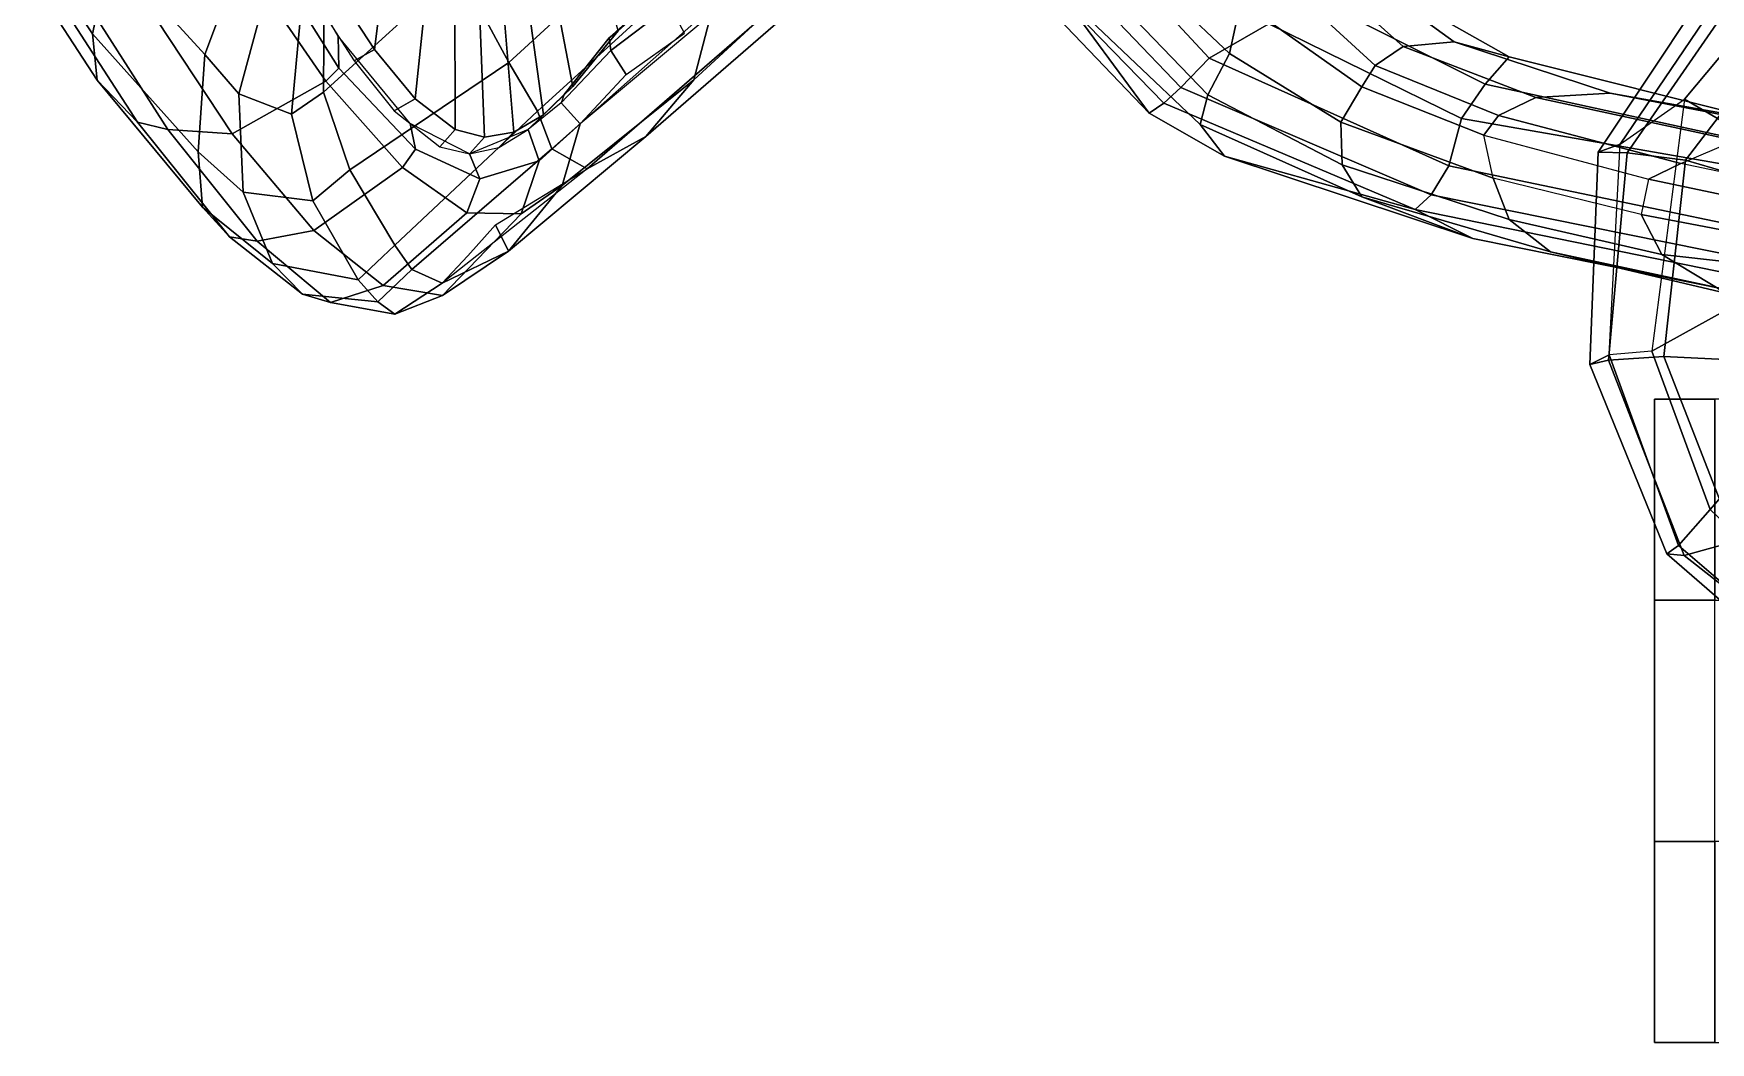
# Model space of a CAD drawing. Header units: inches. Extents: x -15.6 to 12, y -13.7 to 13.7.
# Drawn here: x -11.43 to -6.22, y -13.63 to -10.49 of the extents above; entities that cross this region are included whole.
import ezdxf

# ---------------------------------------------------------------- set-up
doc = ezdxf.new("R2010")
doc.units = ezdxf.units.IN
doc.header["$MEASUREMENT"] = 0
for name, color, linetype in [('SEAT-ARMPAD', 5, 'Continuous'), ('SEAT-CASTER', 5, 'Continuous'), ('SEAT-CHASSIS', 5, 'Continuous'), ('SEAT-FRAME', 5, 'Continuous')]:
    doc.layers.add(name, color=color, linetype=linetype)

msp = doc.modelspace()

# ---------------------------------------------------------------- linework, layer by layer
at = {"layer": 'SEAT-ARMPAD'}
for points in [[(-6.4739, -10.8619, 23.7191), (-6.564, -10.8603, 24.0903), (-6.1074, -10.1733, 24.1669), (-5.9751, -10.1394, 23.8053)], [(-6.4739, -10.8619, 23.7191), (-5.9751, -10.1394, 23.8053), (-5.8034, -10.2442, 23.5905), (-6.2925, -10.8854, 23.5697)], [(-6.564, -10.8603, 24.0903), (-6.4956, -10.8353, 24.4416), (-6.0778, -10.2191, 24.5126), (-6.1074, -10.1733, 24.1669)], [(-6.2954, -10.6955, 24.7248), (-5.9805, -10.3177, 24.7902), (-6.0778, -10.2191, 24.5126), (-6.4956, -10.8353, 24.4416)], [(-6.08, -10.9474, 23.5363), (-6.2925, -10.8854, 23.5697), (-5.8034, -10.2442, 23.5905), (-5.6576, -10.3369, 23.5571)], [(-6.2954, -10.6955, 24.7248), (-6.0413, -10.8448, 24.972), (-5.8084, -10.5633, 25.0187), (-5.9805, -10.3177, 24.7902)], [(-6.2954, -10.6955, 24.7248), (-6.3977, -11.4786, 24.733), (-6.5304, -11.4907, 24.4625), (-6.4956, -10.8353, 24.4416)], [(-6.124, -11.3276, 24.9681), (-6.0413, -10.8448, 24.972), (-6.2954, -10.6955, 24.7248), (-6.3977, -11.4786, 24.733)], [(-6.5304, -11.4907, 24.4625), (-6.4956, -10.8353, 24.4416), (-6.564, -10.8603, 24.0903), (-6.5906, -11.5205, 24.0859)], [(-6.5319, -11.5074, 23.7505), (-6.5906, -11.5205, 24.0859), (-6.564, -10.8603, 24.0903), (-6.4739, -10.8619, 23.7191)], [(-6.5319, -11.5074, 23.7505), (-6.4739, -10.8619, 23.7191), (-6.2925, -10.8854, 23.5697), (-6.3605, -11.4958, 23.6087)], [(-6.1272, -11.5064, 23.547), (-6.3605, -11.4958, 23.6087), (-6.2925, -10.8854, 23.5697), (-6.08, -10.9474, 23.5363)], [(-6.2156, -11.9713, 24.7433), (-6.0378, -11.7664, 24.9663), (-6.124, -11.3276, 24.9681), (-6.3977, -11.4786, 24.733)], [(-6.3513, -12.1093, 24.126), (-6.3143, -12.0832, 24.4498), (-6.5304, -11.4907, 24.4625), (-6.5906, -11.5205, 24.0859)], [(-6.2968, -12.1143, 23.8362), (-6.3513, -12.1093, 24.126), (-6.5906, -11.5205, 24.0859), (-6.5319, -11.5074, 23.7505)], [(-6.2968, -12.1143, 23.8362), (-6.5319, -11.5074, 23.7505), (-6.3605, -11.4958, 23.6087), (-6.1364, -12.0698, 23.6487)], [(-6.2156, -11.9713, 24.7433), (-6.3977, -11.4786, 24.733), (-6.5304, -11.4907, 24.4625), (-6.3143, -12.0832, 24.4498)], [(-5.9189, -12.0353, 23.5688), (-6.1364, -12.0698, 23.6487), (-6.3605, -11.4958, 23.6087), (-6.1272, -11.5064, 23.547)], [(-5.859, -12.312, 24.8126), (-5.8208, -11.9782, 25.0228), (-6.0378, -11.7664, 24.9663), (-6.2156, -11.9713, 24.7433)], [(-5.859, -12.312, 24.8126), (-6.2156, -11.9713, 24.7433), (-6.3143, -12.0832, 24.4498), (-5.8651, -12.4689, 24.5486)], [(-5.8523, -12.5414, 24.2097), (-5.8651, -12.4689, 24.5486), (-6.3143, -12.0832, 24.4498), (-6.3513, -12.1093, 24.126)], [(-5.7876, -12.5136, 23.887), (-6.2968, -12.1143, 23.8362), (-6.1364, -12.0698, 23.6487), (-5.5447, -12.5432, 23.6876)], [(-5.7876, -12.5136, 23.887), (-5.8524, -12.5414, 24.2097), (-6.3513, -12.1093, 24.126), (-6.2968, -12.1143, 23.8362)]]:
    msp.add_3dface(points, dxfattribs=at)
at = {"layer": 'SEAT-CASTER', "linetype": 'Continuous'}
for points in [[(-6.202, -11.6284, 0.6275), (-6.202, -12.2534, 0.6275), (-6.3895, -12.2534, 1.2525), (-6.3895, -11.6284, 1.2525)], [(-6.3895, -11.6284, 1.2525), (-6.3895, -12.2534, 1.2525), (-6.202, -12.2534, 1.8775), (-6.202, -11.6284, 1.8775)], [(-6.3895, -12.2534, 1.2525), (-6.3895, -13.0034, 1.2525), (-6.202, -13.0034, 1.8775), (-6.202, -12.2534, 1.8775)], [(-6.202, -13.0034, 0.6275), (-6.202, -13.6284, 0.6275), (-6.3895, -13.6284, 1.2525), (-6.3895, -13.0034, 1.2525)], [(-6.3895, -13.0034, 1.2525), (-6.3895, -13.6284, 1.2525), (-6.202, -13.6284, 1.8775), (-6.202, -13.0034, 1.8775)]]:
    msp.add_3dface(points, dxfattribs=at)
at = {"layer": 'SEAT-CASTER'}
for points, invisible_edges in [([(-5.7645, -11.6284, 0.1588), (-6.202, -11.6284, 0.6275), (-6.3895, -11.6284, 1.2525), (-5.1395, -11.6284, 0.0025)], 4), ([(-5.1395, -11.6284, 0.0025), (-6.3895, -11.6284, 1.2525), (-6.202, -11.6284, 1.8775), (-4.5145, -11.6284, 0.1588)], 5), ([(-6.202, -12.2534, 0.6275), (-5.7645, -12.2534, 0.1588), (-5.1395, -12.2534, 0.0025), (-6.3895, -12.2534, 1.2525)], 4), ([(-6.3895, -12.2534, 1.2525), (-5.1395, -12.2534, 0.0025), (-4.5145, -12.2534, 0.1588), (-6.202, -12.2534, 1.8775)], 5), ([(-5.7645, -13.0034, 0.1588), (-6.202, -13.0034, 0.6275), (-6.3895, -13.0034, 1.2525), (-5.1395, -13.0034, 0.0025)], 4), ([(-5.1395, -13.0034, 0.0025), (-6.3895, -13.0034, 1.2525), (-6.202, -13.0034, 1.8775), (-4.5145, -13.0034, 0.1588)], 5), ([(-6.202, -13.6284, 0.6275), (-5.7645, -13.6284, 0.1588), (-5.1395, -13.6284, 0.0025), (-6.3895, -13.6284, 1.2525)], 4), ([(-6.3895, -13.6284, 1.2525), (-5.1395, -13.6284, 0.0025), (-4.5145, -13.6284, 0.1588), (-6.202, -13.6284, 1.8775)], 5)]:
    msp.add_3dface(points, dxfattribs=dict(at, invisible_edges=invisible_edges))
msp.add_3dface([(-3.8895, -12.2534, 1.2525), (-3.8895, -13.0034, 1.2525), (-6.3895, -13.0034, 1.2525), (-6.3895, -12.2534, 1.2525)], dxfattribs=at)
at = {"layer": 'SEAT-CHASSIS'}
for points in [[(-7.7737, -10.568, 18.9936), (-8.0796, -10.2387, 18.9201), (-7.8853, -10.1317, 18.9184), (-7.5883, -10.4611, 19.0101)], [(-7.8546, -10.1461, 21.3488), (-8.0355, -10.2454, 21.3323), (-7.7107, -10.5532, 21.3518), (-7.6752, -10.3913, 21.3512)], [(-7.4603, -10.1915, 20.6846), (-7.519, -10.2201, 21.0653), (-7.1703, -10.5312, 21.1766), (-7.0121, -10.5169, 20.789)], [(-6.8411, -10.5635, 19.808), (-7.4385, -10.2264, 19.5523), (-7.4603, -10.1915, 20.6846), (-7.0121, -10.5169, 20.789)], [(-7.8614, -10.6589, 19.0852), (-8.1996, -10.3059, 19.0161), (-8.0796, -10.2387, 18.9201), (-7.7737, -10.568, 18.9936)], [(-8.0355, -10.2454, 21.3323), (-8.1422, -10.3028, 21.2334), (-7.7773, -10.6819, 21.2298), (-7.7107, -10.5532, 21.3518)], [(-7.2578, -10.5906, 21.3526), (-7.1703, -10.5312, 21.1766), (-7.519, -10.2201, 21.0653), (-7.5883, -10.2866, 21.2647)], [(-6.9153, -10.6488, 19.3789), (-7.5065, -10.3524, 19.1065), (-7.4385, -10.2264, 19.5523), (-6.8411, -10.5635, 19.808)], [(-7.915, -10.7078, 19.229), (-8.2665, -10.3447, 19.1686), (-8.1996, -10.3059, 19.0161), (-7.8614, -10.6589, 19.0852)], [(-8.1422, -10.3028, 21.2334), (-8.2429, -10.3547, 20.9568), (-7.8018, -10.774, 20.9641), (-7.7773, -10.6819, 21.2298)], [(-7.5883, -10.2866, 21.2647), (-7.6752, -10.3913, 21.3512), (-7.2994, -10.6569, 21.4081), (-7.2578, -10.5906, 21.3526)], [(-8.3103, -10.3721, 19.4284), (-8.2665, -10.3447, 19.1686), (-7.915, -10.7078, 19.229), (-7.9601, -10.7394, 19.4973)], [(-7.9601, -10.7394, 19.4973), (-8.2429, -10.3547, 20.9568), (-8.3103, -10.3721, 19.4284)], [(-7.7261, -10.8729, 19.5411), (-7.8018, -10.774, 20.9641), (-8.2429, -10.3547, 20.9568), (-7.9601, -10.7394, 19.4973)], [(-6.9895, -10.756, 19.2812), (-7.5883, -10.4611, 19.0101), (-7.5065, -10.3524, 19.1065), (-6.9153, -10.6488, 19.3789)], [(-7.2994, -10.6569, 21.4081), (-7.6752, -10.3913, 21.3512), (-7.7107, -10.5532, 21.3518), (-7.3643, -10.7669, 21.3986)], [(-7.7737, -10.568, 18.9936), (-7.5883, -10.4611, 19.0101), (-6.9895, -10.756, 19.2812), (-7.0281, -10.9026, 19.2715)], [(-6.5265, -10.6763, 21.0399), (-7.0121, -10.5169, 20.789), (-7.1703, -10.5312, 21.1766), (-6.7582, -10.6904, 21.3535)], [(-6.8411, -10.5635, 19.808), (-7.0121, -10.5169, 20.789), (-6.5265, -10.6763, 21.0399), (-6.0504, -10.7618, 20.4056)], [(-7.8614, -10.6589, 19.0852), (-7.7737, -10.568, 18.9936), (-7.0281, -10.9026, 19.2715), (-7.0831, -10.9927, 19.3494)], [(-7.3643, -10.7669, 21.3986), (-7.7107, -10.5532, 21.3518), (-7.7773, -10.6819, 21.2298), (-7.3601, -10.9, 21.2773)], [(-7.2578, -10.5906, 21.3526), (-6.8738, -10.7461, 21.4967), (-6.7582, -10.6904, 21.3535), (-7.1703, -10.5312, 21.1766)], [(-6.9153, -10.6488, 19.3789), (-6.8411, -10.5635, 19.808), (-6.0504, -10.7618, 20.4056), (-5.8802, -10.875, 20.1457)], [(-6.8738, -10.7461, 21.4967), (-7.2578, -10.5906, 21.3526), (-7.2994, -10.6569, 21.4081), (-6.9198, -10.8076, 21.5428)], [(-7.915, -10.7078, 19.229), (-7.8614, -10.6589, 19.0852), (-7.0831, -10.9927, 19.3494), (-7.1329, -11.0387, 19.4686)], [(-7.3601, -10.9, 21.2773), (-7.7773, -10.6819, 21.2298), (-7.8018, -10.774, 20.9641), (-7.2987, -10.9995, 21.0306)], [(-7.2994, -10.6569, 21.4081), (-7.3643, -10.7669, 21.3986), (-6.8902, -10.9406, 21.5648), (-6.9198, -10.8076, 21.5428)], [(-6.9895, -10.756, 19.2812), (-6.9153, -10.6488, 19.3789), (-5.8802, -10.875, 20.1457), (-5.8433, -10.9559, 20.0741)], [(-6.5265, -10.6763, 21.0399), (-6.7582, -10.6904, 21.3535), (-6.1395, -10.824, 21.7999), (-5.8552, -10.8067, 21.5971)], [(-5.3888, -10.8716, 21.1087), (-6.0504, -10.7618, 20.4056), (-6.5265, -10.6763, 21.0399), (-5.8552, -10.8067, 21.5971)], [(-7.7261, -10.8729, 19.5411), (-7.9601, -10.7394, 19.4973), (-7.915, -10.7078, 19.229), (-7.1329, -11.0387, 19.4686)], [(-6.307, -10.8956, 21.9124), (-6.1395, -10.824, 21.7999), (-6.7582, -10.6904, 21.3535), (-6.8738, -10.7461, 21.4967)], [(-7.7261, -10.8729, 19.5411), (-6.9539, -11.1288, 19.7865), (-7.2987, -10.9995, 21.0306), (-7.8018, -10.774, 20.9641)], [(-7.3643, -10.7669, 21.3986), (-7.3601, -10.9, 21.2773), (-6.8412, -11.0697, 21.4696), (-6.8902, -10.9406, 21.5648)], [(-5.9349, -11.131, 19.9842), (-7.0281, -10.9026, 19.2715), (-6.9895, -10.756, 19.2812), (-5.8433, -10.9559, 20.0741)], [(-6.8738, -10.7461, 21.4967), (-6.9198, -10.8076, 21.5428), (-6.4076, -10.9445, 21.8955), (-6.307, -10.8956, 21.9124)], [(-6.8902, -10.9406, 21.5648), (-6.9198, -10.8076, 21.5428), (-6.4076, -10.9445, 21.8955), (-6.4309, -11.0536, 21.8781)], [(-5.7659, -10.8955, 22.3427), (-5.9315, -10.9738, 22.4082), (-6.307, -10.8956, 21.9124), (-6.1395, -10.824, 21.7999)], [(-7.7261, -10.8729, 19.5411), (-7.1329, -11.0387, 19.4686), (-6.9539, -11.1288, 19.7865), (-7.7261, -10.8729, 19.5411)], [(-5.9315, -10.9738, 22.4082), (-6.307, -10.8956, 21.9124), (-6.4076, -10.9445, 21.8955), (-5.9802, -11.0347, 22.4167)], [(-7.3601, -10.9, 21.2773), (-7.2987, -10.9995, 21.0306), (-6.7124, -11.1704, 21.2788), (-6.8412, -11.0697, 21.4696)], [(-5.9837, -11.2144, 20.0348), (-7.0831, -10.9927, 19.3494), (-7.0281, -10.9026, 19.2715), (-5.9349, -11.131, 19.9842)], [(-6.4309, -11.0536, 21.8781), (-6.8902, -10.9406, 21.5648), (-6.8412, -11.0697, 21.4696), (-6.3665, -11.1781, 21.8134)], [(-6.4076, -10.9445, 21.8955), (-6.4309, -11.0536, 21.8781), (-5.9855, -11.1392, 22.4099), (-5.9802, -11.0347, 22.4167)], [(-6.1523, -11.2908, 20.2599), (-6.7124, -11.1704, 21.2788), (-7.2987, -10.9995, 21.0306), (-6.9539, -11.1288, 19.7865)], [(-6.0468, -11.2606, 20.1119), (-7.1329, -11.0387, 19.4686), (-7.0831, -10.9927, 19.3494), (-5.9837, -11.2144, 20.0348)], [(-6.9539, -11.1288, 19.7865), (-7.1329, -11.0387, 19.4686), (-6.0468, -11.2606, 20.1119), (-6.1523, -11.2908, 20.2599)], [(-6.3665, -11.1781, 21.8134), (-6.8412, -11.0697, 21.4696), (-6.7124, -11.1704, 21.2788), (-6.1674, -11.2981, 21.6455)], [(-6.4309, -11.0536, 21.8781), (-6.3665, -11.1781, 21.8134), (-5.9489, -11.2252, 22.3873), (-5.9855, -11.1392, 22.4099)], [(-6.1523, -11.2908, 20.2599), (-5.3976, -11.4139, 21.0391), (-6.1674, -11.2981, 21.6455), (-6.7124, -11.1704, 21.2788)], [(-6.3665, -11.1781, 21.8134), (-6.1674, -11.2981, 21.6455), (-5.7651, -11.3608, 22.294), (-5.9489, -11.2252, 22.3873)]]:
    msp.add_3dface(points, dxfattribs=at)
at = {"layer": 'SEAT-FRAME'}
for points in [[(-9.5444, -9.8704, 31.6724), (-9.4012, -10.0772, 31.6964), (-9.9513, -10.5814, 33.222), (-10.1073, -10.2908, 33.2031)], [(-10.1563, -9.9214, 33.2157), (-10.1073, -10.2908, 33.2031), (-10.5266, -10.6739, 34.7362), (-10.5249, -10.3449, 34.7365)], [(-10.4861, -10.3594, 37.555), (-10.3684, -10.5408, 37.2637), (-10.3193, -10.154, 37.1046), (-10.4258, -9.9873, 37.367)], [(-9.3226, -10.4333, 33.3612), (-9.3754, -10.6356, 33.341), (-8.8262, -10.1285, 31.8174), (-8.7811, -9.9732, 31.8319)], [(-10.8172, -10.3464, 36.3778), (-10.8956, -10.5568, 36.4695), (-11.1896, -10.2353, 37.2303), (-11.0655, -10.0253, 37.0737)], [(-9.9513, -10.5814, 33.222), (-9.4012, -10.0772, 31.6964), (-9.3334, -10.2505, 31.7058), (-9.8619, -10.7324, 33.2322)], [(-9.611, -10.4828, 34.4635), (-9.7186, -10.0925, 34.5931), (-9.8304, -10.2459, 35.186), (-9.7516, -10.6563, 35.1029)], [(-10.4813, -10.4995, 37.3996), (-10.6766, -10.1625, 37.8561), (-10.7208, -10.215, 37.937), (-10.4792, -10.5994, 37.4225)], [(-10.2425, -10.6941, 36.9174), (-10.2003, -10.2977, 36.7723), (-10.3193, -10.154, 37.1046), (-10.3684, -10.5408, 37.2637)], [(-9.525, -10.8119, 33.2988), (-8.974, -10.3323, 31.7798), (-8.8262, -10.1285, 31.8174), (-9.3754, -10.6356, 33.341)], [(-11.1896, -10.2353, 37.2303), (-11.245, -10.4923, 37.4412), (-11.4284, -10.2157, 37.7943), (-11.1896, -10.2353, 37.2303)], [(-11.4284, -10.2157, 37.7943), (-11.245, -10.4923, 37.4412), (-11.2307, -10.6367, 37.5687), (-11.4225, -10.3407, 37.9352)], [(-10.5201, -10.6397, 37.4593), (-10.4792, -10.5994, 37.4225), (-10.7208, -10.215, 37.937), (-10.7809, -10.2599, 37.9903)], [(-11.1896, -10.2353, 37.2303), (-10.8956, -10.5568, 36.4695), (-10.9164, -10.8595, 36.616), (-11.245, -10.4923, 37.4412)], [(-10.8106, -10.8034, 37.531), (-10.5201, -10.6397, 37.4593), (-10.7809, -10.2599, 37.9903), (-11.0835, -10.3905, 38.07)], [(-9.8434, -10.7438, 35.4997), (-9.7516, -10.6563, 35.1029), (-9.8304, -10.2459, 35.186), (-9.9007, -10.3243, 35.5527)], [(-9.8619, -10.7324, 33.2322), (-9.3334, -10.2505, 31.7058), (-9.2944, -10.3868, 31.7099), (-9.8176, -10.8502, 33.2344)], [(-10.5266, -10.6739, 34.7362), (-10.1073, -10.2908, 33.2031), (-9.9513, -10.5814, 33.222), (-10.4449, -10.9154, 34.7534)], [(-10.2425, -10.6941, 36.9174), (-10.1177, -10.7892, 36.5308), (-10.1184, -10.3617, 36.5047), (-10.2003, -10.2977, 36.7723)], [(-11.4225, -10.3407, 37.9352), (-11.2307, -10.6367, 37.5687), (-11.1057, -10.7674, 37.5656), (-11.3392, -10.4056, 38.026)], [(-10.8172, -10.3464, 36.3778), (-10.7197, -10.4183, 35.9878), (-10.7906, -10.6789, 36.0694), (-10.8956, -10.5568, 36.4695)], [(-10.5996, -10.4502, 35.2458), (-10.5249, -10.3449, 34.7365), (-10.5266, -10.6739, 34.7362), (-10.6263, -10.742, 35.283)], [(-10.4861, -10.3594, 37.555), (-10.5458, -10.3992, 37.5608), (-10.4318, -10.5763, 37.276), (-10.3684, -10.5408, 37.2637)], [(-10.0266, -10.8139, 36.2163), (-10.0433, -10.3873, 36.218), (-10.1184, -10.3617, 36.5047), (-10.1177, -10.7892, 36.5308)], [(-10.0266, -10.8139, 36.2163), (-9.9351, -10.7984, 35.8721), (-9.9709, -10.3739, 35.8981), (-10.0433, -10.3873, 36.218)], [(-9.8434, -10.7438, 35.4997), (-9.9007, -10.3243, 35.5527), (-9.9709, -10.3739, 35.8981), (-9.9351, -10.7984, 35.8721)], [(-9.525, -10.8119, 33.2988), (-9.7078, -10.9121, 33.2541), (-9.1646, -10.4412, 31.736), (-8.974, -10.3323, 31.7798)], [(-9.611, -10.4828, 34.4635), (-9.6386, -10.5049, 34.3119), (-9.4619, -10.3441, 33.6986), (-9.4473, -10.3361, 33.8899)], [(-9.4498, -10.4053, 33.6638), (-9.4619, -10.3441, 33.6986), (-9.6386, -10.5049, 34.3119), (-9.634, -10.5438, 34.2941)], [(-11.3392, -10.4056, 38.026), (-11.1057, -10.7674, 37.5656), (-11.0113, -10.7897, 37.5914), (-11.2507, -10.4155, 38.0566)], [(-11.0113, -10.7897, 37.5914), (-10.8106, -10.8034, 37.531), (-11.0835, -10.3905, 38.07), (-11.2507, -10.4155, 38.0566)], [(-10.5996, -10.4502, 35.2458), (-10.6263, -10.742, 35.283), (-10.7906, -10.6789, 36.0694), (-10.7197, -10.4183, 35.9878)], [(-9.8176, -10.8502, 33.2344), (-9.2944, -10.3868, 31.7099), (-9.1646, -10.4412, 31.736), (-9.7078, -10.9121, 33.2541)], [(-9.4051, -10.4904, 33.7016), (-9.4498, -10.4053, 33.6638), (-9.634, -10.5438, 34.2941), (-9.5856, -10.6191, 34.3141)], [(-9.785, -10.9641, 34.8927), (-9.3754, -10.6356, 33.341), (-9.3226, -10.4333, 33.3612), (-9.7287, -10.7723, 34.9046)], [(-10.9164, -10.8595, 36.616), (-10.9027, -11.0307, 36.8143), (-11.2307, -10.6367, 37.5687), (-11.245, -10.4923, 37.4412)], [(-10.4813, -10.4995, 37.3996), (-10.4792, -10.5994, 37.4225), (-10.2414, -10.8507, 36.8253), (-10.2576, -10.7713, 36.777)], [(-9.7883, -10.7065, 34.9058), (-9.634, -10.5438, 34.2941), (-9.6386, -10.5049, 34.3119), (-9.7789, -10.6808, 34.9471)], [(-9.611, -10.4828, 34.4635), (-9.7516, -10.6563, 35.1029), (-9.7789, -10.6808, 34.9471), (-9.6386, -10.5049, 34.3119)], [(-10.8956, -10.5568, 36.4695), (-10.7906, -10.6789, 36.0694), (-10.7768, -10.9848, 36.1786), (-10.9164, -10.8595, 36.616)], [(-9.9513, -10.5814, 33.222), (-9.8619, -10.7324, 33.2322), (-10.3055, -11.1497, 34.7828), (-10.4449, -10.9154, 34.7534)], [(-10.2425, -10.6941, 36.9174), (-10.3684, -10.5408, 37.2637), (-10.4318, -10.5763, 37.276), (-10.3077, -10.7321, 36.9339)], [(-9.5856, -10.6191, 34.3141), (-9.634, -10.5438, 34.2941), (-9.7883, -10.7065, 34.9058), (-9.7287, -10.7723, 34.9046)], [(-10.5201, -10.6397, 37.4593), (-10.2809, -10.9079, 36.8556), (-10.2414, -10.8507, 36.8253), (-10.4792, -10.5994, 37.4225)], [(-10.9027, -11.0307, 36.8143), (-10.8193, -11.1234, 36.865), (-11.1057, -10.7674, 37.5656), (-11.2307, -10.6367, 37.5687)], [(-10.8106, -10.8034, 37.531), (-10.557, -11.1041, 36.9141), (-10.2809, -10.9079, 36.8556), (-10.5201, -10.6397, 37.4593)], [(-10.7906, -10.6789, 36.0694), (-10.6263, -10.742, 35.283), (-10.5605, -11.0116, 35.2994), (-10.7768, -10.9848, 36.1786)], [(-10.5266, -10.6739, 34.7362), (-10.4449, -10.9154, 34.7534), (-10.5605, -11.0116, 35.2994), (-10.6263, -10.742, 35.283)], [(-9.785, -10.9641, 34.8927), (-9.9521, -11.1682, 34.8574), (-9.525, -10.8119, 33.2988), (-9.3754, -10.6356, 33.341)], [(-9.8434, -10.7438, 35.4997), (-9.8904, -10.79, 35.4373), (-9.7789, -10.6808, 34.9471), (-9.7516, -10.6563, 35.1029)], [(-10.2425, -10.6941, 36.9174), (-10.3077, -10.7321, 36.9339), (-10.1655, -10.8433, 36.4889), (-10.1177, -10.7892, 36.5308)], [(-9.8619, -10.7324, 33.2322), (-9.8176, -10.8502, 33.2344), (-10.2524, -11.2246, 34.794), (-10.3055, -11.1497, 34.7828)], [(-9.7883, -10.7065, 34.9058), (-9.8904, -10.79, 35.4373), (-9.8562, -10.8869, 35.5145), (-9.7287, -10.7723, 34.9046)], [(-10.8193, -11.1234, 36.865), (-10.733, -11.1366, 36.9289), (-11.0113, -10.7897, 37.5914), (-11.1057, -10.7674, 37.5656)], [(-11.0113, -10.7897, 37.5914), (-10.733, -11.1366, 36.9289), (-10.557, -11.1041, 36.9141), (-10.8106, -10.8034, 37.531)], [(-10.0734, -10.8655, 36.1655), (-10.2576, -10.7713, 36.777), (-10.2414, -10.8507, 36.8253), (-10.0411, -10.9433, 36.2149)], [(-10.0266, -10.8139, 36.2163), (-10.1177, -10.7892, 36.5308), (-10.1655, -10.8433, 36.4889), (-10.0734, -10.8655, 36.1655)], [(-10.0734, -10.8655, 36.1655), (-10.0411, -10.9433, 36.2149), (-9.8562, -10.8869, 35.5145), (-9.8904, -10.79, 35.4373)], [(-9.8434, -10.7438, 35.4997), (-9.9351, -10.7984, 35.8721), (-9.9821, -10.846, 35.8162), (-9.8904, -10.79, 35.4373)], [(-9.785, -10.9641, 34.8927), (-9.7287, -10.7723, 34.9046), (-9.8562, -10.8869, 35.5145), (-9.9125, -11.0517, 35.5383)], [(-10.0266, -10.8139, 36.2163), (-10.0734, -10.8655, 36.1655), (-9.9821, -10.846, 35.8162), (-9.9351, -10.7984, 35.8721)], [(-9.7078, -10.9121, 33.2541), (-9.525, -10.8119, 33.2988), (-9.9521, -11.1682, 34.8574), (-9.9921, -11.0862, 34.1453)], [(-10.9164, -10.8595, 36.616), (-10.7768, -10.9848, 36.1786), (-10.6852, -11.2059, 36.1867), (-10.9027, -11.0307, 36.8143)], [(-10.0811, -11.0483, 36.1992), (-10.0411, -10.9433, 36.2149), (-10.2414, -10.8507, 36.8253), (-10.2809, -10.9079, 36.8556)], [(-9.8176, -10.8502, 33.2344), (-9.7078, -10.9121, 33.2541), (-10.1583, -11.2673, 34.8139), (-10.2524, -11.2246, 34.794)], [(-10.0811, -11.0483, 36.1992), (-9.9125, -11.0517, 35.5383), (-9.8562, -10.8869, 35.5145), (-10.0411, -10.9433, 36.2149)], [(-10.5605, -11.0116, 35.2994), (-10.4449, -10.9154, 34.7534), (-10.3055, -11.1497, 34.7828), (-10.4196, -11.257, 35.2775)], [(-10.3418, -11.2748, 36.2371), (-10.0811, -11.0483, 36.1992), (-10.2809, -10.9079, 36.8556), (-10.557, -11.1041, 36.9141)], [(-10.5605, -11.0116, 35.2994), (-10.4196, -11.257, 35.2775), (-10.6852, -11.2059, 36.1867), (-10.7768, -10.9848, 36.1786)], [(-9.9521, -11.1682, 34.8574), (-9.785, -10.9641, 34.8927), (-9.9125, -11.0517, 35.5383), (-10.1568, -11.3056, 35.5389)], [(-10.9027, -11.0307, 36.8143), (-10.6852, -11.2059, 36.1867), (-10.5924, -11.3021, 36.1926), (-10.8193, -11.1234, 36.865)], [(-10.3418, -11.2748, 36.2371), (-10.1568, -11.3056, 35.5389), (-9.9125, -11.0517, 35.5383), (-10.0811, -11.0483, 36.1992)], [(-10.5054, -11.3279, 36.2167), (-10.3418, -11.2748, 36.2371), (-10.557, -11.1041, 36.9141), (-10.733, -11.1366, 36.9289)], [(-9.9921, -11.0862, 34.1453), (-9.9521, -11.1682, 34.8574), (-10.1583, -11.2673, 34.8139), (-10.0784, -11.1827, 34.4831)], [(-10.8193, -11.1234, 36.865), (-10.5924, -11.3021, 36.1926), (-10.5054, -11.3279, 36.2167), (-10.733, -11.1366, 36.9289)], [(-10.4196, -11.257, 35.2775), (-10.3055, -11.1497, 34.7828), (-10.2524, -11.2246, 34.794), (-10.3578, -11.3259, 35.2952)], [(-10.4196, -11.257, 35.2775), (-10.3578, -11.3259, 35.2952), (-10.5924, -11.3021, 36.1926), (-10.6852, -11.2059, 36.1867)], [(-10.1583, -11.2673, 34.8139), (-9.9521, -11.1682, 34.8574), (-10.1568, -11.3056, 35.5389), (-10.3056, -11.3639, 35.4522)], [(-10.3578, -11.3259, 35.2952), (-10.2524, -11.2246, 34.794), (-10.1583, -11.2673, 34.8139), (-10.3056, -11.3639, 35.4522)], [(-10.3578, -11.3259, 35.2952), (-10.3056, -11.3639, 35.4522), (-10.5054, -11.3279, 36.2167), (-10.5924, -11.3021, 36.1926)], [(-10.5054, -11.3279, 36.2167), (-10.3056, -11.3639, 35.4522), (-10.1568, -11.3056, 35.5389), (-10.3418, -11.2748, 36.2371)]]:
    msp.add_3dface(points, dxfattribs=at)

doc.saveas('drawing.dxf')
